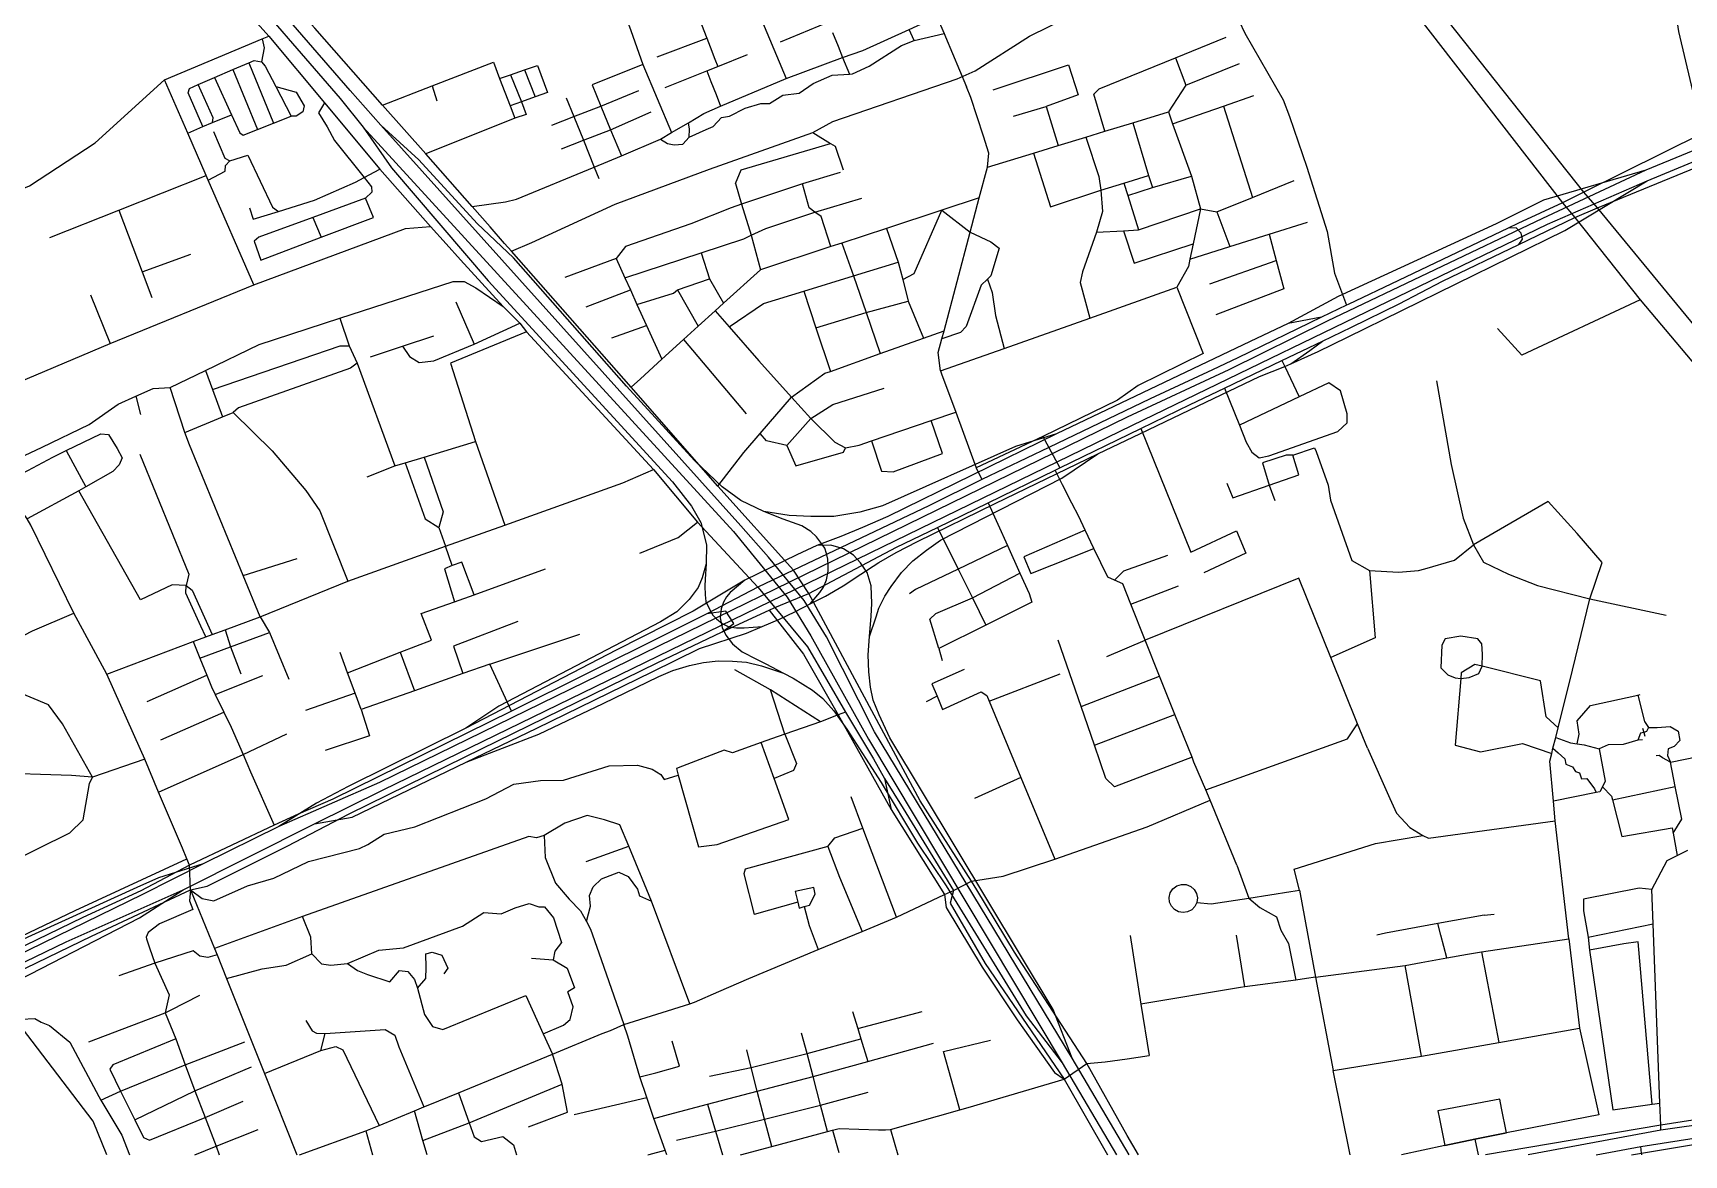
# Model space of a CAD drawing. Header units: inches. Extents: x 13372745 to 13380225, y 3541222 to 3545722.
# Drawn here: x 13374810 to 13376616, y 3541222 to 3542450 of the extents above; entities that cross this region are included whole.
import ezdxf

# ---------------------------------------------------------------- set-up
doc = ezdxf.new("R2010")
doc.units = ezdxf.units.IN
doc.header["$MEASUREMENT"] = 0

msp = doc.modelspace()

# ---------------------------------------------------------------- linework, layer by layer
for points in [[(13374027.7, 3545722), (13374047.6, 3545534.4), (13374078.4, 3545278.4), (13374118.6, 3544905.5), (13374153.3, 3544581), (13374165.1, 3544472.3), (13374184.5, 3544315), (13374195.8, 3544227.8), (13374203.6, 3544143.1), (13374211.3, 3543987.1), (13374216.4, 3543931.6), (13374228.2, 3543793.2), (13374245.9, 3543575.2), (13374253.1, 3543511.4), (13374265.1, 3543446.4), (13374283.7, 3543389.6), (13374309.5, 3543345.9), (13374404.9, 3543214.7), (13374804.7, 3542769.9), (13375025.3, 3542517.5), (13375145.8, 3542377.9)], [(13375156.7, 3542386.8), (13375075.1, 3542480.7), (13374992.2, 3542573.1), (13374834.5, 3542751), (13374415, 3543221.6), (13374317.3, 3543357.4), (13374297, 3543395.4), (13374275.3, 3543454.5), (13374263.8, 3543510.7), (13374257.8, 3543576.4), (13374238.7, 3543801.1), (13374223.3, 3543987.8), (13374214, 3544143.7), (13374207, 3544225.1), (13374194.4, 3544315.5), (13374176.4, 3544472.3), (13374128.8, 3544908), (13374089.4, 3545279.5), (13374061.9, 3545536.9), (13374041.2, 3545722)], [(13377233.2, 3541369.6), (13376968.6, 3541707.2), (13376780.5, 3541944.4), (13376522, 3542258.4), (13376507, 3542275.4), (13376288.5, 3542551.2), (13376181.2, 3542686.6), (13376069.1, 3542826.2), (13376028.6, 3542876.7), (13375986.5, 3542929), (13375923.2, 3543006.6), (13375837.1, 3543127.4), (13375830.5, 3543135.7)], [(13375810.8, 3543113.7), (13375875.7, 3543035.6), (13375977.5, 3542913), (13376165.2, 3542674.7), (13376166.3, 3542673.4), (13376483.6, 3542263.7), (13376497, 3542247.9), (13376568.4, 3542157.7), (13376708.8, 3541991.1), (13376757, 3541936.6), (13377212.9, 3541350.6)], [(13375310.1, 3542835.9), (13375316.6, 3542828.3), (13375350.3, 3542771.2), (13375361.6, 3542764.7), (13375381.9, 3542705.3), (13375385.1, 3542694.2), (13375418, 3542580.6), (13375428.2, 3542552.1), (13375437.1, 3542527), (13375445.5, 3542503.5), (13375454.6, 3542477.9), (13375463.8, 3542452.3), (13375477, 3542415.3), (13375508.5, 3542340.7)], [(13377493.4, 3542681.2), (13377279.5, 3542589.5), (13377239.6, 3542572.3), (13377117.4, 3542522.1), (13376989.7, 3542470.3), (13376574.7, 3542299.7), (13376461.7, 3542246.7)], [(13375543.2, 3542633.7), (13375554.3, 3542603.5), (13375562.7, 3542580.6), (13375565, 3542574.4), (13375566.7, 3542569.9), (13375590.3, 3542504.9), (13375591.8, 3542500.8), (13375633.8, 3542399.7)], [(13375310, 3542237.4), (13375290.2, 3542259.8), (13375239.5, 3542317.3), (13375192.3, 3542370.8), (13375118.1, 3542454.9), (13375022, 3542561.2), (13374976.7, 3542611.4), (13374964.2, 3542625.1)], [(13374925.7, 3542604.9), (13375067.9, 3542446.3), (13375128.6, 3542373.3), (13375189.2, 3542300.5), (13375244.6, 3542237.9), (13375261.7, 3542219.1)], [(13376467.2, 3542240.4), (13376576.1, 3542287.8), (13376997.4, 3542462.7), (13377169.7, 3542534.3), (13377286.1, 3542577.4), (13377356.2, 3542605.4)], [(13376637.2, 3542339.9), (13376610.7, 3542451.3), (13376602.8, 3542503.8), (13376591.2, 3542597.8)], [(13375590.3, 3542504.9), (13375654.5, 3542529.7), (13375715.1, 3542553.1), (13375722.2, 3542535.6), (13375728.7, 3542519.6), (13375742, 3542486.7), (13375680.3, 3542461.4), (13375627.3, 3542439.6)], [(13375663, 3542340.9), (13375685.1, 3542352.9), (13375821, 3542399.6), (13375840.7, 3542408.4), (13375900.3, 3542446.1), (13376005.8, 3542498.5), (13376084.1, 3542531.5), (13376095.3, 3542530.1), (13376104.8, 3542515.4), (13376135.9, 3542449.4), (13376177.8, 3542376.4), (13376184.7, 3542358.3), (13376203.7, 3542302.8), (13376226, 3542232.4), (13376234.1, 3542186.8), (13376247.2, 3542151.8)], [(13375533.5, 3542478.7), (13375547, 3542444.1), (13375550.8, 3542434.4)], [(13375633.8, 3542399.7), (13375695.7, 3542422.9), (13375717.7, 3542430.6), (13375768.4, 3542453.6), (13375798.9, 3542467.5)], [(13375774.2, 3542441.4), (13375768.4, 3542453.6)], [(13375798.9, 3542467.5), (13375806.8, 3542449.1), (13375808.4, 3542445.4), (13375831.2, 3542390.6)], [(13374766.1, 3542266.1), (13374805.9, 3542282.4), (13374877.8, 3542329.4), (13374953.6, 3542398.5), (13375060.7, 3542443.3), (13375067.9, 3542446.3)], [(13375060.7, 3542443.3), (13375062.6, 3542433.4), (13375059.8, 3542418.1)], [(13375492.8, 3542423.7), (13375547, 3542444.1)], [(13375527.8, 3542335.5), (13375546.5, 3542343.9), (13375553.9, 3542347.3), (13375563.2, 3542357.2), (13375571.9, 3542358.8), (13375589, 3542367.5), (13375606.1, 3542372.4), (13375615.7, 3542372.4), (13375630.4, 3542381.5), (13375648.1, 3542383.9), (13375663.6, 3542394.5), (13375684.4, 3542403.5), (13375703.1, 3542404.6), (13375706.5, 3542404.8), (13375724.8, 3542413.2), (13375760.2, 3542435.8), (13375774.2, 3542441.4), (13375806.8, 3542449.1)], [(13375550.8, 3542434.4), (13375556, 3542420.9)], [(13375684.8, 3542450.1), (13375690.7, 3542435.3)], [(13375690.7, 3542435.3), (13375695.7, 3542422.9)], [(13375982.6, 3542342.1), (13375970.6, 3542382.9), (13375976.3, 3542388.6), (13376060, 3542422.6), (13376115.6, 3542445.1)], [(13374995.7, 3542347.2), (13374979.7, 3542384.3), (13374981.1, 3542389.1), (13374990.5, 3542393.4), (13375008.4, 3542401), (13375028.5, 3542409.6), (13375046, 3542417), (13375051.8, 3542419.5), (13375059.8, 3542418.1), (13375063.8, 3542413.5), (13375075.4, 3542391.2), (13375092.4, 3542358.7)], [(13375046, 3542417), (13375072.8, 3542350.9)], [(13375192.3, 3542370.8), (13375246.4, 3542391.7), (13375313.6, 3542417.6), (13375320.4, 3542399.8), (13375332, 3542369.9), (13375337.2, 3542356.3), (13375239.5, 3542317.3)], [(13375501.6, 3542390), (13375547, 3542408.3), (13375559.1, 3542413.1), (13375591.6, 3542426.2)], [(13375556, 3542420.9), (13375559.1, 3542413.1)], [(13375695.7, 3542422.9), (13375703.1, 3542404.6)], [(13376060, 3542422.6), (13376071.2, 3542392.5), (13376052.2, 3542363.4)], [(13376071.2, 3542392.5), (13376129.9, 3542416.1)], [(13375051.4, 3542174), (13375001.4, 3542288.8), (13374999.2, 3542293.7), (13374979, 3542340.1), (13374953.6, 3542398.5)], [(13375008.4, 3542401), (13375027.1, 3542360.1), (13375035.9, 3542340.5), (13375039.6, 3542337.7), (13375055.3, 3542344), (13375072.8, 3542350.9), (13375092.4, 3542358.7)], [(13375028.5, 3542409.6), (13375055.3, 3542344)], [(13375290.2, 3542259.8), (13375326.9, 3542264.8), (13375338.8, 3542268), (13375424, 3542302.9), (13375453.6, 3542315.1), (13375496.3, 3542333.6), (13375508.5, 3542340.7), (13375526.9, 3542351.5), (13375543.9, 3542361.4), (13375562.2, 3542369.6), (13375633.8, 3542399.7)], [(13375320.4, 3542399.8), (13375332.4, 3542404), (13375347.5, 3542409.2), (13375362, 3542414.2), (13375372.7, 3542384.5), (13375359.3, 3542379.7), (13375344.3, 3542374.3), (13375332, 3542369.9)], [(13375332.4, 3542404), (13375344.3, 3542374.3), (13375349.5, 3542360.6), (13375337.2, 3542356.3)], [(13375347.5, 3542409.2), (13375359.3, 3542379.7)], [(13375477, 3542415.3), (13375421.6, 3542393), (13375431.2, 3542369.7), (13375441.8, 3542343.8), (13375453.6, 3542315.1)], [(13375547, 3542408.3), (13375551.6, 3542396.6)], [(13375860.3, 3542387.5), (13375943, 3542414.7), (13375953.4, 3542382.1), (13375918.3, 3542369.2)], [(13374979, 3542340.1), (13374995.7, 3542347.2), (13375006.1, 3542351.6), (13375007, 3542357), (13374990.5, 3542393.4)], [(13375075.4, 3542391.2), (13375097.6, 3542384.9), (13375106.3, 3542369.8), (13375104.9, 3542363.3), (13375097.8, 3542358.7), (13375092.4, 3542358.7)], [(13375730.7, 3541684.9), (13375678.1, 3541788.9), (13375653.6, 3541828.9), (13375614.6, 3541876.2), (13375584.2, 3541910.3), (13375190.2, 3542348.9), (13375156.7, 3542386.8)], [(13375246.4, 3542391.7), (13375251.8, 3542375.5)], [(13375377.6, 3542348.9), (13375401.5, 3542358.2), (13375431.2, 3542369.7), (13375472.8, 3542386.9)], [(13375551.6, 3542396.6), (13375557.2, 3542382.3)], [(13375557.2, 3542382.3), (13375562.2, 3542369.6)], [(13375854.3, 3542302.9), (13375855.9, 3542318.3), (13375849.9, 3542336.7), (13375836, 3542379.2), (13375831.2, 3542390.6)], [(13376056.9, 3542350.3), (13376112.6, 3542369.6), (13376145.6, 3542381.1)], [(13376743.5, 3542382.9), (13376637.2, 3542339.9), (13376507, 3542275.4), (13376483.6, 3542263.7), (13376434.6, 3542241.2), (13376424, 3542236.1), (13376304, 3542178.7)], [(13375128.6, 3542373.3), (13375122.3, 3542362.4), (13375131.6, 3542347)], [(13375145.8, 3542377.9), (13375171.1, 3542346.6), (13375576.3, 3541904.3), (13375602.3, 3541872.6), (13375628.2, 3541840.6), (13375635, 3541832.2), (13375661.1, 3541790.2), (13375724.1, 3541677)], [(13375388.1, 3542322.9), (13375412.1, 3542332.3), (13375441.8, 3542343.8), (13375486.1, 3542363.3)], [(13375393.1, 3542378.6), (13375401.5, 3542358.2), (13375412.1, 3542332.3), (13375424, 3542302.9)], [(13375854.3, 3542302.9), (13375904.5, 3542318.2), (13375931.7, 3542326.6), (13375961.9, 3542335.8), (13375982.6, 3542342.1), (13376013.4, 3542351.5), (13376052.2, 3542363.4), (13376056.9, 3542350.3), (13376077.4, 3542292.9), (13376087.2, 3542257.4), (13376079.3, 3542218.8), (13376075.8, 3542202.1), (13376074.2, 3542194.3), (13376061.5, 3542171.4)], [(13375882.9, 3542358.8), (13375918.3, 3542369.2), (13375931.7, 3542326.6)], [(13376112.6, 3542369.6), (13376144.2, 3542269.8)], [(13375006.1, 3542351.6), (13375027.1, 3542360.1)], [(13375131.6, 3542347), (13375139.7, 3542332.2), (13375172.2, 3542291.4)], [(13375171.1, 3542346.6), (13375201.9, 3542302.1), (13375308, 3542178.4), (13375509.5, 3541958.4), (13375530.5, 3541931.8)], [(13375563.8, 3541953.2), (13375533.5, 3541981.9), (13375459.1, 3542063.2), (13375335.6, 3542203.8), (13375295.9, 3542241.2), (13375231.8, 3542311), (13375190.2, 3542348.9)], [(13375496.3, 3542333.6), (13375504.2, 3542328.6), (13375511.3, 3542327.1), (13375520.7, 3542328), (13375527.8, 3542335.5), (13375528.1, 3542344.5), (13375526.9, 3542351.5)], [(13376013.4, 3542351.5), (13376030.6, 3542293.7), (13376034.9, 3542280.6)], [(13376304.8, 3542153.2), (13376352.2, 3542178.2), (13376435.8, 3542218.4), (13376497, 3542247.9), (13376522, 3542258.4), (13376745.2, 3542349.9)], [(13375007.2, 3542341.7), (13375019.7, 3542312.7), (13375025.1, 3542309.6), (13375044.7, 3542315.8), (13375072, 3542259), (13375078.3, 3542254.4)], [(13375333.2, 3542211), (13375355.8, 3542220.4), (13375446.7, 3542262.3), (13375549.9, 3542300.6), (13375663, 3542340.9), (13375682.4, 3542328.9)], [(13375578.5, 3542285), (13375584.8, 3542300.1), (13375682.4, 3542328.9), (13375687.4, 3542325.9), (13375696.5, 3542300.1)], [(13375961.9, 3542335.8), (13375976, 3542292.5), (13375978.2, 3542277.5), (13375980.1, 3542254.4), (13375973.6, 3542231.7), (13375958.3, 3542188.4), (13375955.8, 3542176.5), (13375966.1, 3542137.7)], [(13375001.4, 3542288.8), (13375020, 3542298.5), (13375020.3, 3542304.5), (13375025.1, 3542309.6)], [(13375904.5, 3542318.2), (13375923.4, 3542259.4), (13375978.2, 3542277.5), (13376003.5, 3542285.3), (13376030.6, 3542293.7)], [(13374828.2, 3542225.9), (13374903.8, 3542255.8), (13374999.2, 3542293.7)], [(13375046.8, 3542258.4), (13375050.6, 3542245.8), (13375078.3, 3542254.4), (13375117.9, 3542266.8), (13375162.8, 3542286.4), (13375172.2, 3542291.4), (13375189.2, 3542300.5)], [(13375172.2, 3542291.4), (13375180.3, 3542281.5), (13375180.6, 3542275.6), (13375173.7, 3542268.8), (13375115.9, 3542247.8), (13375056.7, 3542226.3), (13375051.8, 3542222), (13375059, 3542201.1), (13375125, 3542226.1), (13375182.5, 3542247.9), (13375173.7, 3542268.8)], [(13375693, 3542296.9), (13375651.8, 3542284.7), (13375585.2, 3542262.4), (13375573.6, 3542258.5), (13375529.6, 3542240.7), (13375458, 3542216.2), (13375447.8, 3542202.9), (13375391.6, 3542182)], [(13375424, 3542302.9), (13375429, 3542290.4)], [(13375803, 3542080.1), (13375800.4, 3542100.2), (13375804.3, 3542114.9), (13375806.7, 3542123.7), (13375835.4, 3542231.7), (13375845.3, 3542269.2), (13375854.3, 3542302.9)], [(13376007.7, 3542271.7), (13376034.9, 3542280.6), (13376077.4, 3542292.9)], [(13376574.7, 3542299.7), (13376462.9, 3542266.6), (13376411.1, 3542240.7), (13376238, 3542161.4)], [(13375578.5, 3542285), (13375585.2, 3542262.4), (13375595.6, 3542228.3), (13375605.7, 3542190.6)], [(13375682.8, 3542215.9), (13375672.1, 3542248.7), (13375665.5, 3542253.7), (13375659.1, 3542258.5), (13375651.8, 3542284.7)], [(13376003.5, 3542285.3), (13376007.7, 3542271.7), (13376019.4, 3542234.2)], [(13376087.2, 3542257.4), (13376105.2, 3542254), (13376144.2, 3542269.8), (13376190, 3542288.4)], [(13376248.1, 3542116.7), (13376486, 3542233.5), (13376576.1, 3542287.8)], [(13374903.8, 3542255.8), (13374929.3, 3542188.3), (13374939.9, 3542160.4)], [(13375457.5, 3542181.6), (13375541.1, 3542209.2), (13375587.5, 3542224.6), (13375595.6, 3542228.3), (13375611.6, 3542235.8), (13375665.5, 3542253.7), (13375716.7, 3542268.9)], [(13375845.3, 3542269.2), (13375804.3, 3542255.7), (13375743.7, 3542235.8), (13375694.7, 3542219.8), (13375682.8, 3542215.9), (13375605.7, 3542190.6), (13375565.3, 3542153.9), (13375556.3, 3542145.8), (13375537.7, 3542128.8), (13375521.6, 3542114.2), (13375497.9, 3542092.6), (13375474.5, 3542071.3), (13375464.5, 3542062.3)], [(13375761.5, 3542179.9), (13375774.1, 3542186.5), (13375804.3, 3542255.7)], [(13375804.3, 3542255.7), (13375835.4, 3542231.7)], [(13375973.6, 3542231.7), (13376003.2, 3542233.3), (13376019.4, 3542234.2), (13376087.2, 3542257.4)], [(13376105.2, 3542254), (13376119.5, 3542216.1)], [(13374701.5, 3542028.2), (13374715.8, 3542034.5), (13374722.4, 3542037.3), (13374894.2, 3542109.8), (13375051.4, 3542174), (13375217.4, 3542235.7), (13375244.6, 3542237.9)], [(13375115.9, 3542247.8), (13375125, 3542226.1)], [(13376461.7, 3542246.7), (13376226, 3542134.4), (13376118.4, 3542081.1), (13376007.1, 3542029.3), (13375189.1, 3541629.5)], [(13375192.9, 3541621.7), (13376012.9, 3542020.5), (13376350.2, 3542183.8), (13376467.2, 3542240.4)], [(13375325.7, 3542219.5), (13375310, 3542237.4)], [(13375743.7, 3542235.8), (13375756.7, 3542199), (13375761.5, 3542179.9), (13375767.4, 3542156.3), (13375784.2, 3542115.7)], [(13376075.8, 3542202.1), (13376119.5, 3542216.1), (13376162.5, 3542229.5), (13376204.3, 3542242.6)], [(13376435.8, 3542218.4), (13376439.9, 3542223.9), (13376438.2, 3542230.5), (13376432.9, 3542236.4), (13376424, 3542236.1)], [(13375261.7, 3542219.1), (13375277.7, 3542201.5)], [(13375642, 3541861.9), (13375559, 3541954), (13375464.5, 3542062.3), (13375333.2, 3542211), (13375325.7, 3542219.5)], [(13375694.7, 3542219.8), (13375707.8, 3542183.9), (13375721.5, 3542143.8), (13375736.9, 3542098.9)], [(13375835.4, 3542231.7), (13375857.8, 3542221.1), (13375867, 3542214.4), (13375858.1, 3542183.9), (13375854.4, 3542180.3), (13375847.3, 3542173.7), (13375831.1, 3542128.6), (13375824.8, 3542121.9), (13375804.3, 3542114.9)], [(13376003.2, 3542233.3), (13376014.6, 3542197.8), (13376079.3, 3542218.8)], [(13376162.5, 3542229.5), (13376170.3, 3542200.7), (13376178.6, 3542169.9), (13376104.1, 3542141.3)], [(13374929.3, 3542188.3), (13374982.3, 3542207.6)], [(13375277.7, 3542201.5), (13375324.2, 3542150.4), (13375342.4, 3542132.3), (13375349.9, 3542122.8), (13375488.8, 3541972.1), (13375537.1, 3541914.4), (13375603, 3541843.3)], [(13375447.8, 3542202.9), (13375457.5, 3542181.6), (13375463.5, 3542168.5), (13375470.6, 3542152.7), (13375481.2, 3542129.5), (13375497.9, 3542092.6)], [(13375541.1, 3542209.2), (13375550.2, 3542180.6), (13375565.3, 3542153.9)], [(13376097.7, 3542175.3), (13376170.3, 3542200.7)], [(13375571.7, 3542128.1), (13375609.3, 3542153.6), (13375653.2, 3542167.1), (13375707.8, 3542183.9), (13375756.7, 3542199)], [(13374872.5, 3542163), (13374894.2, 3542109.8)], [(13374960, 3542061.8), (13374998.5, 3542080.4), (13375057.4, 3542108.8), (13375145.6, 3542137.5), (13375269.6, 3542177.9), (13375281.7, 3542177.9), (13375294.5, 3542170.9), (13375324.2, 3542150.4)], [(13375415, 3542150.2), (13375463.5, 3542168.5)], [(13375470.6, 3542152.7), (13375510.8, 3542165), (13375515.2, 3542168.5), (13375550.2, 3542180.6)], [(13375515.2, 3542168.5), (13375537.7, 3542128.8)], [(13375653.2, 3542167.1), (13375666.5, 3542127.1), (13375682.4, 3542079.4)], [(13375803, 3542080.1), (13375872.5, 3542104.6), (13375966.1, 3542137.7), (13376061.5, 3542171.4)], [(13375854.4, 3542180.3), (13375859.4, 3542165.8), (13375862.9, 3542140.4), (13375872.5, 3542104.6)], [(13376061.5, 3542171.4), (13376090.4, 3542098.8)], [(13376304, 3542178.7), (13376248.8, 3542152.7)], [(13375272.4, 3542155.6), (13375292.7, 3542109.3)], [(13375556.3, 3542145.8), (13375571.7, 3542128.1), (13375603.9, 3542090.8), (13375639.7, 3542051.2), (13375661, 3542027.7), (13375687.2, 3542001.9), (13375699, 3541995.8), (13375713.8, 3541998.8), (13375727.2, 3542003.4), (13375792.6, 3542025.6), (13375819.8, 3542034.9)], [(13376248.8, 3542152.7), (13376247.2, 3542151.8), (13376219.9, 3542138.6), (13376128.3, 3542094.2), (13376100.5, 3542081.2), (13376032.4, 3542049.5), (13375921.3, 3541996.2), (13375848.1, 3541961.2), (13375789.9, 3541932.2), (13375642, 3541861.9)], [(13375666.5, 3542127.1), (13375721.5, 3542143.8), (13375767.4, 3542156.3)], [(13376238, 3542161.4), (13376183.4, 3542131.8), (13376141.8, 3542112.2)], [(13376252.6, 3542127.9), (13376304.8, 3542153.2)], [(13376568.4, 3542157.7), (13376439, 3542097.2), (13376412.5, 3542126.3)], [(13375145.6, 3542137.5), (13375155.7, 3542107.5)], [(13375214.2, 3542107.1), (13375221.9, 3542095.8), (13375232.2, 3542089.2), (13375248.5, 3542090.8), (13375292.7, 3542109.3), (13375342.4, 3542132.3)], [(13375443, 3542116), (13375481.2, 3542129.5)], [(13376219.9, 3542138.6), (13376183.4, 3542131.8)], [(13376220.8, 3542112.4), (13376252.6, 3542127.9)], [(13375179.1, 3542095.5), (13375214.2, 3542107.1), (13375248.5, 3542118.4)], [(13375349.9, 3542122.8), (13375266.7, 3542088.4), (13375294.1, 3542002.8), (13375326.1, 3541911.3)], [(13375521.6, 3542114.2), (13375590.2, 3542033)], [(13375559, 3541954), (13375587.7, 3541990.7), (13375605.5, 3542011.4), (13375639.7, 3542051.2), (13375676.4, 3542077.3), (13375682.4, 3542079.4), (13375736.9, 3542098.9), (13375784.2, 3542115.7), (13375806.7, 3542123.7)], [(13375658.6, 3541836.5), (13375754.6, 3541886.9), (13375799.5, 3541908.7), (13375854.9, 3541935.7), (13375928.3, 3541971.3), (13375933.6, 3541973.9), (13376022.1, 3542016.9), (13376076.1, 3542043.2), (13376113.7, 3542061.1), (13376176.5, 3542091.2), (13376220.8, 3542112.4)], [(13376141.8, 3542112.2), (13375929.7, 3542011.2)], [(13376186.4, 3542087.5), (13376216.2, 3542101.2), (13376248.1, 3542116.7)], [(13376186.4, 3542087.5), (13376206.9, 3542102.3), (13376220.8, 3542112.4)], [(13375006.1, 3542059.7), (13375146, 3542107.2), (13375155.7, 3542107.5), (13375164.4, 3542088.3), (13375157.2, 3542082.9), (13375034.5, 3542039.5), (13375028.9, 3542034.4)], [(13376090.4, 3542098.8), (13376019.1, 3542064), (13375996.4, 3542047.9), (13375915, 3542008.3), (13375841.7, 3541974)], [(13376176.5, 3542091.2), (13376179.6, 3542084.8), (13376195.4, 3542051.5)], [(13374998.5, 3542080.4), (13375006.1, 3542059.7), (13375017.2, 3542029.5)], [(13375164.4, 3542088.3), (13375205.7, 3541976.2)], [(13375803, 3542080.1), (13375803.8, 3542076.6), (13375819.8, 3542034.9), (13375841.7, 3541974), (13375848.1, 3541961.2)], [(13376093.1, 3542045.7), (13376151.9, 3542073.9)], [(13376151.9, 3542073.9), (13376179.6, 3542084.8), (13376186.4, 3542087.5)], [(13374772.3, 3541962.3), (13374788.1, 3541981.7), (13374819.7, 3541996.5), (13374871.1, 3542021.3), (13374902.9, 3542043.7), (13374922.4, 3542052.3), (13374941.3, 3542060.6), (13374960, 3542061.8)], [(13375058.3, 3541810.8), (13375039.8, 3541855.9), (13374980.9, 3541999), (13374975.9, 3542012.5), (13374960, 3542061.8)], [(13375661, 3542027.7), (13375685, 3542043.3), (13375741.3, 3542060.9)], [(13376113.7, 3542061.1), (13376129.9, 3542020.6), (13376137.3, 3542001.9), (13376143.4, 3541990.9), (13376151.4, 3541985), (13376162, 3541987.1), (13376237.6, 3542013.7), (13376247.9, 3542023), (13376247.7, 3542032.9), (13376240.6, 3542058), (13376227.7, 3542066.7), (13376195.4, 3542051.5), (13376129.9, 3542020.6)], [(13376345.8, 3542069.1), (13376361.7, 3541977.7), (13376374.8, 3541918.9), (13376386.1, 3541889.6), (13376397.2, 3541870.5), (13376424.5, 3541857.5), (13376456.1, 3541845.2), (13376513.5, 3541830.4), (13376597, 3541812.5)], [(13374922.4, 3542052.3), (13374927.2, 3542032.2)], [(13375117.7, 3541584.2), (13375159.1, 3541591.6), (13375283.8, 3541652), (13375361.1, 3541689), (13375487.3, 3541750.6), (13375539.2, 3541776.3), (13375590.5, 3541792.9), (13375607.8, 3541800.4), (13375626.8, 3541808.2), (13375643.6, 3541816.3), (13375660.2, 3541825.1), (13375677, 3541833.5), (13375696.4, 3541844.9), (13375715.5, 3541857.7), (13375735.5, 3541870.4), (13375754.3, 3541881.1), (13375777.7, 3541893.2), (13375862.6, 3541934.9), (13375975.1, 3541989.2), (13376021.8, 3542011.6), (13376093.1, 3542045.7)], [(13374975.9, 3542012.5), (13375017.2, 3542029.5), (13375028.9, 3542034.4), (13375071.5, 3541992.4), (13375108.2, 3541949.2), (13375123.5, 3541926.7), (13375154.3, 3541849.8)], [(13375661, 3542027.7), (13375634.6, 3541998.3), (13375612.3, 3542003.5), (13375605.5, 3542011.4)], [(13375727.2, 3542003.4), (13375738.3, 3541970.4), (13375751.1, 3541969.6), (13375804.9, 3541989.5), (13375792.6, 3542025.6)], [(13374776.7, 3541956.4), (13374831.5, 3541985.6), (13374846.2, 3541992.7), (13374884, 3542010.9), (13374892.4, 3542010.2), (13374901.9, 3541995.2), (13374907.4, 3541984.9), (13374904.1, 3541977.2), (13374897.1, 3541969.9), (13374867.7, 3541953.1), (13374859.8, 3541948.6)], [(13375175.3, 3541964.2), (13375205.7, 3541976.2), (13375216.9, 3541979.3), (13375237.8, 3541985.7), (13375294.1, 3542002.8)], [(13375929.7, 3542011.2), (13375745.3, 3541920.8), (13375717.5, 3541908.5), (13375693.8, 3541898.9), (13375667.6, 3541888.9), (13375645.6, 3541878.7), (13375588.7, 3541850.8)], [(13375929.7, 3542011.2), (13375884.9, 3541997.1), (13375739.5, 3541932.4), (13375714.7, 3541925.3), (13375686.2, 3541920.7), (13375661.1, 3541920.5), (13375637.4, 3541921.6), (13375609.4, 3541926.2)], [(13375915, 3542008.3), (13375921.3, 3541996.2), (13375933.6, 3541973.9)], [(13376022.1, 3542016.9), (13376076.9, 3541881.5), (13376126.6, 3541904.8), (13376137.1, 3541880.5), (13376091.1, 3541858.9)], [(13374846.2, 3541992.7), (13374867.7, 3541953.1)], [(13374926.8, 3541989), (13374980.3, 3541857.4), (13374977.4, 3541845.1)], [(13375237.8, 3541985.7), (13375258.5, 3541925.7), (13375253.7, 3541908.6)], [(13375634.6, 3541998.3), (13375644.6, 3541975.9), (13375696.8, 3541991.1), (13375699, 3541995.8)], [(13375802.7, 3541894.7), (13375935.8, 3541962.5), (13375975.1, 3541989.2)], [(13376116.1, 3541957.2), (13376122.9, 3541940.9), (13376162.7, 3541955), (13376194.9, 3541966.4), (13376188.4, 3541987.7), (13376212.1, 3541995.7), (13376213.9, 3541991.7)], [(13376188.4, 3541987.7), (13376181.3, 3541987.7), (13376155.4, 3541979.5), (13376162.7, 3541955), (13376168.9, 3541938)], [(13376213.9, 3541991.7), (13376227, 3541954.8), (13376229.7, 3541938.5), (13376253.1, 3541872.4), (13376272.3, 3541861.5), (13376278.7, 3541787.8), (13376230, 3541766.2)], [(13374890.5, 3541748.3), (13374985.1, 3541783.8), (13374998.9, 3541788.9), (13375005.9, 3541791.5), (13375020, 3541796.7), (13375058.3, 3541810.8), (13375154.3, 3541849.8), (13375261, 3541888), (13375326.1, 3541911.3), (13375455.3, 3541957.4), (13375488.8, 3541972.1)], [(13375216.9, 3541979.3), (13375238.8, 3541918), (13375253.7, 3541908.6), (13375261, 3541888)], [(13375936.4, 3541955.4), (13375928.3, 3541971.3)], [(13374980.9, 3541539.1), (13374978.1, 3541545.9), (13374973.2, 3541557.7), (13374947, 3541619), (13374932.1, 3541655), (13374927.3, 3541665.7), (13374890.5, 3541748.3), (13374854.5, 3541815), (13374807.5, 3541911.1), (13374803.3, 3541917.9), (13374776.7, 3541956.4), (13374772.3, 3541962.3)], [(13374859.8, 3541948.6), (13374803.3, 3541917.9)], [(13374977.4, 3541845.1), (13374962, 3541845.7), (13374927.2, 3541829.5), (13374859.8, 3541948.6)], [(13375651.2, 3541910.5), (13375630.5, 3541917.7), (13375609.4, 3541926.2), (13375584.4, 3541938.3), (13375563.8, 3541953.2)], [(13375946.5, 3541935.4), (13375936.4, 3541955.4)], [(13375530.5, 3541931.8), (13375540.5, 3541914), (13375546.9, 3541889.5), (13375546.3, 3541868.7), (13375545.3, 3541852.1)], [(13375854.9, 3541935.7), (13375876.1, 3541888.8), (13375889.8, 3541858.6), (13375900, 3541836.2), (13375902.7, 3541826.9), (13375852.5, 3541801.9), (13375801.1, 3541776.3)], [(13376100.6, 3541604.2), (13376097.9, 3541610.4), (13376093.1, 3541621.6), (13376080.2, 3541651.8), (13376078.1, 3541657.2), (13376059.4, 3541703.9), (13376042.6, 3541746), (13376026.9, 3541785.4), (13376011.2, 3541824.7), (13376002.3, 3541847.1), (13375993.2, 3541851), (13375985.8, 3541854.2), (13375970.8, 3541885.5), (13375961.1, 3541905.8), (13375954.1, 3541920.5), (13375946.5, 3541935.4)], [(13376513.5, 3541830.4), (13376526.8, 3541870.2), (13376499.4, 3541901.9), (13376467.7, 3541937), (13376386.1, 3541889.6)], [(13375473.9, 3541880.6), (13375515.6, 3541897.7), (13375537.1, 3541914.4)], [(13375670.9, 3541837.3), (13375674.9, 3541843.4), (13375678, 3541851.5), (13375680, 3541860.7), (13375680, 3541867.1), (13375679.5, 3541874), (13375678.2, 3541880.2), (13375676.1, 3541886), (13375672.6, 3541891.1), (13375667, 3541898.4), (13375660.9, 3541904.2), (13375651.2, 3541910.5)], [(13375946.9, 3541327.9), (13375926.3, 3541381.4), (13375747.4, 3541678.4), (13375735.6, 3541703.5), (13375729, 3541719.8), (13375726.1, 3541733.8), (13375724.3, 3541750.8), (13375723.7, 3541769.1), (13375725.2, 3541789.5), (13375732.3, 3541810.8), (13375735.5, 3541820.3), (13375742.1, 3541833.6), (13375748.8, 3541844.2), (13375760.1, 3541859.2), (13375772.5, 3541872.1), (13375787.4, 3541883.9), (13375802.7, 3541894.7)], [(13375799.5, 3541908.7), (13375822.1, 3541863.1), (13375837.7, 3541831.7), (13375852.5, 3541801.9)], [(13375961.1, 3541905.8), (13375893.9, 3541876.4), (13375901.8, 3541858.2), (13375970.8, 3541885.5)], [(13375039.8, 3541855.9), (13375098.7, 3541874.8)], [(13375153.9, 3541749.6), (13375211.6, 3541772.1), (13375245.9, 3541785.5), (13375234.5, 3541814.4), (13375271.1, 3541827.4), (13375292.7, 3541835.1), (13375279.2, 3541870.5), (13375268.4, 3541867), (13375261, 3541888)], [(13375696.7, 3541885.1), (13375683, 3541889.1), (13375667.6, 3541888.9)], [(13375725.2, 3541789.5), (13375726.8, 3541811.7), (13375727.8, 3541825.4), (13375726.9, 3541844.7), (13375722.6, 3541859.4), (13375715.2, 3541870.1), (13375707.6, 3541878.5), (13375696.7, 3541885.1)], [(13375876.1, 3541888.8), (13375822.1, 3541863.1), (13375775.5, 3541840.9), (13375768.8, 3541835.9)], [(13375993.2, 3541851), (13376003.5, 3541861.3), (13376051.7, 3541878.5)], [(13376325.9, 3541861.5), (13376332.9, 3541863.5), (13376365.3, 3541873), (13376386.1, 3541889.6)], [(13375546.3, 3541868.7), (13375541.9, 3541853.4), (13375537.8, 3541843), (13375527.8, 3541829.7), (13375514.3, 3541816.5), (13375496.4, 3541805.2), (13375319.5, 3541713.1), (13375283.3, 3541688.9), (13375154.8, 3541625.2), (13375120.1, 3541606.9)], [(13375268.4, 3541867), (13375260, 3541863.5), (13375271.1, 3541827.4)], [(13375292.7, 3541835.1), (13375370.6, 3541863.2)], [(13375642, 3541861.9), (13375603, 3541843.3)], [(13375658.6, 3541836.5), (13375642, 3541861.9)], [(13375801.1, 3541776.3), (13375791.1, 3541808.2), (13375797.9, 3541814.6), (13375837.7, 3541831.7), (13375889.8, 3541858.6)], [(13376272.3, 3541861.5), (13376304.2, 3541859.7)], [(13376304.2, 3541859.7), (13376325.9, 3541861.5)], [(13374998.9, 3541788.9), (13374993.5, 3541800.7), (13374977, 3541836.6), (13374977.4, 3541845.1)], [(13374977.4, 3541845.1), (13374984, 3541839.9), (13375005.9, 3541791.5)], [(13375603, 3541843.3), (13375547.3, 3541814.1), (13375501, 3541791), (13375333.5, 3541707.7), (13375137.7, 3541611.4), (13375099.9, 3541594.8), (13375073.7, 3541582.9), (13374980.9, 3541539.1)], [(13375588.7, 3541850.8), (13375532.3, 3541817.1), (13375447.8, 3541774.3), (13375283.3, 3541688.9)], [(13375545.3, 3541852.1), (13375544.8, 3541844.3), (13375545.2, 3541834.9), (13375546.2, 3541827.6), (13375550, 3541819.3), (13375553.8, 3541812.7), (13375557.6, 3541808.5), (13375563.8, 3541803.7), (13375571.1, 3541799.9), (13375579.7, 3541798.7), (13375588.1, 3541798.8)], [(13375588.7, 3541850.8), (13375572.5, 3541837.5), (13375568.7, 3541832.8), (13375565.2, 3541826.8), (13375562.8, 3541819.6), (13375561.9, 3541809.8), (13375564, 3541799.1), (13375568, 3541790.9)], [(13375603, 3541843.3), (13375621.7, 3541821)], [(13376011.2, 3541824.7), (13376063.4, 3541844.8)], [(13376270, 3541667.1), (13376259.2, 3541693.9), (13376230, 3541766.2), (13376194.9, 3541853), (13376026.9, 3541785.4)], [(13374982.2, 3541512), (13375000.3, 3541516.1), (13375087.9, 3541559.8), (13375155.8, 3541595.3), (13375282.5, 3541657.6), (13375492.9, 3541760.6), (13375563.8, 3541794.5), (13375615.4, 3541818.2), (13375621.7, 3541821), (13375658.6, 3541836.5)], [(13375621.7, 3541821), (13375657.2, 3541777.9), (13375699, 3541706.6), (13375729.5, 3541655.5), (13375741.6, 3541634.1), (13375762.1, 3541601), (13375817.1, 3541511.6), (13375813.3, 3541497.5)], [(13375836.8, 3541521.7), (13375780.5, 3541609.6), (13375658.6, 3541836.5)], [(13375660.2, 3541825.1), (13375670.9, 3541837.3)], [(13376494.6, 3541752.5), (13376513.5, 3541830.4)], [(13374754.7, 3541767.4), (13374809.3, 3541795.6), (13374854.5, 3541815)], [(13375058.3, 3541810.8), (13375068.7, 3541793.6), (13375089.8, 3541742.8)], [(13375340.3, 3541805.6), (13375269.9, 3541778.8), (13375280, 3541748.7)], [(13375563.8, 3541794.5), (13375576.8, 3541803.6), (13375568.1, 3541817.2), (13375547.3, 3541814.1)], [(13375615.4, 3541818.2), (13375652.8, 3541770.1), (13375690.9, 3541703.5), (13375749, 3541600.1), (13375807.4, 3541507), (13375809.2, 3541492.7)], [(13374985.1, 3541783.8), (13374992.4, 3541765.7), (13374999.9, 3541747), (13375005, 3541734.3), (13375009.1, 3541726), (13375018.7, 3541706.5), (13375026.7, 3541690.3), (13375039.7, 3541660.1), (13375047.9, 3541641.2), (13375073.7, 3541582.9)], [(13374992.4, 3541765.7), (13375025.9, 3541778), (13375068.7, 3541793.6)], [(13375020, 3541796.7), (13375025.9, 3541778), (13375037, 3541748.4)], [(13375309.6, 3541759.2), (13375408, 3541791.9)], [(13375568, 3541790.9), (13375575.2, 3541781.2), (13375585.9, 3541772.6), (13375601.5, 3541764.4), (13375611.7, 3541759.5), (13375631.1, 3541749.2)], [(13375588.1, 3541798.8), (13375607.8, 3541800.4)], [(13376078.1, 3541657.2), (13375993.2, 3541624.8), (13375983.6, 3541634), (13375971.2, 3541670.3), (13375956.6, 3541712.6), (13375931.7, 3541785.3)], [(13375985, 3541767.5), (13376026.9, 3541785.4)], [(13376350.4, 3541755.2), (13376358.2, 3541747.5), (13376366.1, 3541744.1), (13376372.1, 3541743.4), (13376381.5, 3541744.3), (13376392.1, 3541748.9), (13376395.6, 3541756.7), (13376396, 3541770.1), (13376395.1, 3541781.2), (13376390.8, 3541786.7), (13376372.4, 3541789.8), (13376355, 3541786.9), (13376351.5, 3541780), (13376350.4, 3541755.2)], [(13374754.7, 3541767.4), (13374766.2, 3541739.9), (13374765.2, 3541726.6), (13374762.6, 3541692.8), (13374761.3, 3541640.3), (13374760.1, 3541591.5), (13374759.7, 3541556.7), (13374768, 3541542.6), (13374780.7, 3541540.1), (13374850.2, 3541574.5), (13374864.7, 3541588.9), (13374871.6, 3541628.4), (13374874.8, 3541635.3), (13374841.9, 3541693.9), (13374826.7, 3541714.6), (13374766.2, 3541739.9)], [(13375309.6, 3541759.2), (13375280, 3541748.7), (13375227.3, 3541730), (13375168.8, 3541709.3), (13375162.2, 3541727.4), (13375153.9, 3541749.6), (13375145.8, 3541771.8)], [(13375211.6, 3541772.1), (13375227.3, 3541730)], [(13375801.1, 3541776.3), (13375804.6, 3541763.1)], [(13375333.5, 3541707.7), (13375309.6, 3541759.2)], [(13375494.5, 3541745.6), (13375510.1, 3541752.3), (13375528.2, 3541757.6), (13375543.5, 3541761), (13375559.5, 3541762.7), (13375575.4, 3541762.4), (13375590.6, 3541761.1), (13375606.9, 3541757.2), (13375631.1, 3541749.2), (13375641.5, 3541743.8), (13375662.9, 3541730.5), (13375674.1, 3541721.6), (13375686, 3541707.9), (13375700.3, 3541687.9), (13375737.8, 3541629.7), (13375777.8, 3541563.1), (13375809, 3541516.4), (13375896.7, 3541374.3), (13375935.9, 3541322.8)], [(13375671.4, 3541696), (13375616.7, 3541731.1), (13375577.9, 3541752.9)], [(13375828.8, 3541753.1), (13375793.4, 3541737.7), (13375799.2, 3541724), (13375805.2, 3541709.6), (13375847.5, 3541728.9), (13375853.5, 3541724.6)], [(13375856, 3541718.6), (13375933.7, 3541748.6)], [(13376478.7, 3541689.4), (13376465.6, 3541701.6), (13376459.3, 3541741), (13376395.6, 3541756.7), (13376387.6, 3541758.7), (13376372.6, 3541749.6), (13376372.1, 3541743.4), (13376366, 3541670.5), (13376393.9, 3541663), (13376439.6, 3541672.4), (13376471.7, 3541661.5)], [(13376490.4, 3541458.4), (13376475.5, 3541587.7), (13376473.5, 3541609.3), (13376469.5, 3541652.8), (13376471.7, 3541661.5), (13376473.1, 3541667.3), (13376476.1, 3541678.9), (13376478.7, 3541689.4), (13376494.6, 3541752.5)], [(13374934.7, 3541718.3), (13374999.9, 3541747)], [(13375009.1, 3541726), (13375061.3, 3541746.7)], [(13375283.8, 3541652), (13375363.4, 3541682.5), (13375433.7, 3541716), (13375494.5, 3541745.6)], [(13375632.4, 3541682.5), (13375616.7, 3541731.1)], [(13375956.6, 3541712.6), (13376042.6, 3541746)], [(13375162.2, 3541727.4), (13375107.8, 3541708.4)], [(13375799.2, 3541724), (13375787.1, 3541717.7)], [(13375853.5, 3541724.6), (13375856, 3541718.6), (13375890.9, 3541634.9), (13375928.1, 3541545.6)], [(13376499.6, 3541671.9), (13376501.6, 3541682.3), (13376499.6, 3541697.1), (13376514.3, 3541713.9), (13376565.9, 3541725.3), (13376568.5, 3541725.9)], [(13376565.9, 3541725.3), (13376573.3, 3541696.4), (13376577.5, 3541689.8), (13376587.2, 3541689.6), (13376601.5, 3541690.7), (13376610.1, 3541685.9), (13376612.1, 3541675.5), (13376605.8, 3541669), (13376599, 3541666.5), (13376598.3, 3541659), (13376601.6, 3541651.8)], [(13374949.5, 3541676.1), (13375018.7, 3541706.5)], [(13375168.8, 3541709.3), (13375177.9, 3541680.5), (13375129.4, 3541664.5)], [(13375699, 3541706.6), (13375690.9, 3541703.5), (13375671.4, 3541696), (13375632.4, 3541682.5), (13375617.9, 3541677.5), (13375606.6, 3541673.3), (13375575.4, 3541661.9), (13375566.1, 3541665), (13375520.5, 3541647.6)], [(13375971.2, 3541670.3), (13376059.4, 3541703.9)], [(13376093.1, 3541621.6), (13376248.4, 3541677.5), (13376259.2, 3541693.9)], [(13374947, 3541619), (13375039.7, 3541660.1), (13375087.5, 3541682.7)], [(13375632.4, 3541682.5), (13375645.2, 3541650.4), (13375642.1, 3541642.8), (13375620.7, 3541633.9)], [(13375724.1, 3541677), (13375935.9, 3541322.8)], [(13375946.9, 3541327.9), (13375730.7, 3541684.9)], [(13376476.1, 3541678.9), (13376492.1, 3541673), (13376499.6, 3541671.9), (13376507.1, 3541670.7), (13376523.6, 3541666.4), (13376530.2, 3541630.9), (13376527.2, 3541624.8), (13376524.4, 3541619.5), (13376520.5, 3541618.7), (13376473.5, 3541609.3)], [(13376571.1, 3541676.3), (13376566, 3541676), (13376549.9, 3541671.2), (13376533.4, 3541670.8), (13376523.6, 3541666.4)], [(13376577.5, 3541689.8), (13376575.3, 3541685.3), (13376572.4, 3541684.4), (13376568.9, 3541683.4), (13376566, 3541676)], [(13376571.2, 3541689), (13376572.4, 3541684.4), (13376573.5, 3541680.2)], [(13375520.5, 3541647.6), (13375513.8, 3541645), (13375515.9, 3541637.6), (13375538, 3541559.2), (13375558.6, 3541561.8), (13375636.7, 3541589.1), (13375620.7, 3541633.9), (13375606.6, 3541673.3)], [(13376270, 3541667.1), (13376294.5, 3541612.2)], [(13376473.1, 3541667.3), (13376478.6, 3541661.9), (13376486.2, 3541655.5), (13376487, 3541649.5), (13376494.5, 3541646.8), (13376497.8, 3541641.5), (13376502, 3541640.3), (13376504.4, 3541633.7), (13376510.3, 3541634), (13376518.4, 3541622.7), (13376520.5, 3541618.7)], [(13376601.6, 3541651.8), (13376593.1, 3541656.7), (13376589.3, 3541659.2), (13376586, 3541658.8)], [(13376604.7, 3541574.2), (13376614.2, 3541589.5), (13376607, 3541625.2), (13376601.6, 3541651.8), (13376662.3, 3541664.4), (13376676.9, 3541642.7), (13376691, 3541634.4), (13376694.6, 3541615.9)], [(13374932.1, 3541655), (13374874.8, 3541635.3), (13374851.7, 3541637.4), (13374761.3, 3541640.3), (13374676.8, 3541643.6)], [(13374982.2, 3541512), (13374995, 3541502.7), (13375007.8, 3541500.2), (13375044.3, 3541516.4), (13375073.3, 3541524.9), (13375111.4, 3541543.3), (13375167.2, 3541557.2), (13375176.2, 3541561.7), (13375194.1, 3541572.9), (13375227.5, 3541581), (13375305.4, 3541611.9), (13375335.9, 3541627.6), (13375365, 3541631.9), (13375390.4, 3541632.3), (13375440.4, 3541647.8), (13375471.1, 3541648.7), (13375487.3, 3541644), (13375496.9, 3541638.4), (13375500.3, 3541632.8), (13375515.9, 3541637.6)], [(13375189.1, 3541629.5), (13375078.9, 3541581.5), (13374996, 3541540.7), (13374929.5, 3541507.2), (13374476.5, 3541286.2), (13374341.1, 3541222.1)], [(13374359.9, 3541222.1), (13374478, 3541280.5), (13374722.9, 3541395.7), (13374846.2, 3541455.3), (13374973.9, 3541512.2), (13375117.7, 3541584.2), (13375192.9, 3541621.7)], [(13375741.6, 3541634.1), (13375749, 3541600.1)], [(13375890.9, 3541634.9), (13375840.2, 3541612.1)], [(13376527.2, 3541624.8), (13376537, 3541614.7), (13376538.1, 3541610.7), (13376548.4, 3541570.6), (13376603.6, 3541580.1), (13376604.7, 3541574.2), (13376609.1, 3541549.7)], [(13376538.1, 3541610.7), (13376607, 3541625.2)], [(13375120.1, 3541606.9), (13375078.9, 3541581.5)], [(13375754.7, 3541482.2), (13375718, 3541579.6), (13375705, 3541614)], [(13375928.1, 3541545.6), (13376028.9, 3541581), (13376097.9, 3541610.4)], [(13376127.3, 3541539.1), (13376100.6, 3541604.2)], [(13376294.5, 3541612.2), (13376301.7, 3541596.1), (13376316.6, 3541580.5), (13376330.6, 3541571.7), (13376336.9, 3541568.6), (13376475.5, 3541587.7)], [(13375528.4, 3541387.5), (13375486.4, 3541499.6), (13375461.7, 3541559.8), (13375452.1, 3541583.3), (13375435.1, 3541588.6), (13375416.3, 3541593.4), (13375391.6, 3541585.1), (13375369.3, 3541571.6), (13375360.7, 3541569), (13375352.3, 3541570.6), (13375104.8, 3541483.1), (13375008.4, 3541447.9)], [(13375369.3, 3541571.6), (13375370.1, 3541547.4), (13375381.5, 3541519.4), (13375396.4, 3541501.8), (13375409, 3541489.3), (13375415.3, 3541477.5), (13375419.9, 3541469.1), (13375429.1, 3541443.1), (13375456.2, 3541364.9)], [(13375679.4, 3541559.6), (13375687.1, 3541569), (13375718, 3541579.6)], [(13376127.3, 3541539.1), (13376140.4, 3541502.9), (13376186.1, 3541510.3), (13376195.8, 3541511.8), (13376189.8, 3541534.7), (13376278.8, 3541562.7), (13376330.6, 3541571.7)], [(13375415.2, 3541543.1), (13375461.7, 3541559.8)], [(13375679.4, 3541559.6), (13375589.2, 3541534.9), (13375587.8, 3541529.8), (13375599.1, 3541485.3)], [(13375679.4, 3541559.6), (13375692.2, 3541525.9), (13375717.2, 3541466.6)], [(13376591.2, 3541249.1), (13376591, 3541254.7), (13376590, 3541278.9), (13376582.6, 3541475.1), (13376581.2, 3541512.4), (13376597.9, 3541544.1), (13376609.1, 3541549.7), (13376620.8, 3541555.5)], [(13374855.9, 3541489.6), (13374978.1, 3541545.9)], [(13374980.9, 3541539.1), (13374927.7, 3541511.2), (13374864.3, 3541481.9)], [(13374996, 3541540.7), (13374947.1, 3541525.4), (13374923.3, 3541514.6)], [(13374982.2, 3541512), (13374980.9, 3541539.1)], [(13375415.3, 3541477.5), (13375419.9, 3541494.3), (13375418.6, 3541506), (13375422.8, 3541515.3), (13375432, 3541524.1), (13375450.9, 3541531.6), (13375461, 3541526.6), (13375471.1, 3541512.8), (13375473.6, 3541505.6), (13375486.4, 3541499.6)], [(13375836.8, 3541521.7), (13375871.4, 3541527.1), (13375928.1, 3541545.6)], [(13374923.3, 3541514.6), (13374762.2, 3541441.3), (13374729.1, 3541421.4), (13374712, 3541408.1)], [(13375593.1, 3541415.1), (13375669.1, 3541446.7), (13375717.2, 3541466.6), (13375754.7, 3541482.2), (13375807.4, 3541507), (13375817.1, 3541511.6), (13375836.8, 3541521.7)], [(13375653.5, 3541493.8), (13375659.6, 3541495.2), (13375665.8, 3541507.4), (13375664.1, 3541514.8), (13375643.7, 3541510.3), (13375646.6, 3541498.6), (13375648.2, 3541492.1), (13375653.5, 3541493.8)], [(13375842.5, 3541512), (13375836.8, 3541521.7)], [(13376083, 3541508.3), (13376084, 3541503.4), (13376083.4, 3541498.4), (13376081.3, 3541493.9), (13376077.8, 3541490.3), (13376073.3, 3541488), (13376068.3, 3541487.2), (13376063.4, 3541488.1), (13376059, 3541490.5), (13376055.6, 3541494.2), (13376053.6, 3541498.8), (13376053.1, 3541503.8), (13376054.3, 3541508.9), (13376057.2, 3541513.3), (13376061.4, 3541516.5), (13376066.5, 3541518.1), (13376071.8, 3541517.9), (13376076.7, 3541515.9), (13376080.5, 3541512.6), (13376083, 3541508.3)], [(13376581.2, 3541512.4), (13376567.3, 3541513.8), (13376506.6, 3541502.1), (13376506.6, 3541489.1), (13376511.5, 3541460.5), (13376512.9, 3541446.1), (13376538.5, 3541271.3), (13376581.7, 3541277.7), (13376590, 3541278.9)], [(13374873.6, 3541461.6), (13374982.2, 3541512)], [(13374926.4, 3541481.6), (13374973.9, 3541512.2)], [(13374982.2, 3541512), (13374981, 3541500.2), (13374984.7, 3541490.7), (13374948.1, 3541475), (13374935.9, 3541465.5), (13374933.4, 3541460.3), (13374934, 3541458.4)], [(13374982.2, 3541512), (13375008.4, 3541447.9)], [(13375115, 3541442), (13375125.4, 3541431.3), (13375135.6, 3541429.6), (13375154, 3541431.7), (13375188.2, 3541446.2), (13375215.1, 3541448.8), (13375279.6, 3541472.3), (13375303.1, 3541487.3), (13375321.9, 3541486), (13375337.3, 3541492.4), (13375352.7, 3541497.1), (13375363.4, 3541493.7), (13375369.4, 3541493.7), (13375379.2, 3541481.7), (13375388.2, 3541454.4), (13375380.9, 3541445), (13375378.8, 3541435.6)], [(13375646.6, 3541498.6), (13375599.1, 3541485.3)], [(13375813.3, 3541497.5), (13375851.7, 3541431.6)], [(13375883.9, 3541443.9), (13375842.5, 3541512)], [(13376083.4, 3541498.4), (13376099, 3541496.8), (13376140.4, 3541502.9), (13376152.3, 3541492.8), (13376170.5, 3541482.5), (13376175.2, 3541467.9), (13376183.8, 3541453.6), (13376191.6, 3541413.4)], [(13376195.8, 3541511.8), (13376213.2, 3541416.7)], [(13374521.5, 3541326.5), (13374640.8, 3541382.8), (13374671.1, 3541397), (13374723.6, 3541424.9), (13374755, 3541441.5), (13374855.9, 3541489.6)], [(13374864.3, 3541481.9), (13374712, 3541408.1), (13374544.3, 3541329.9)], [(13374682.2, 3541369), (13374701.5, 3541373.7), (13374728.5, 3541383.7), (13374770, 3541401.4), (13374926.4, 3541481.6)], [(13375021.5, 3541415.1), (13375060.7, 3541425.8), (13375086.9, 3541429.9), (13375115, 3541442), (13375113.7, 3541460.2), (13375104.8, 3541483.1)], [(13375653.5, 3541493.8), (13375659, 3541473.1), (13375669.1, 3541446.7)], [(13375809.2, 3541492.7), (13375848.3, 3541427.5)], [(13376397.9, 3541484.5), (13376347.2, 3541475.3)], [(13376397.9, 3541484.5), (13376408.6, 3541485.6)], [(13374557.7, 3541308.4), (13374682.2, 3541369), (13374873.6, 3541461.6)], [(13374934, 3541458.4), (13374937.4, 3541448.6)], [(13376010.3, 3541462.3), (13376022.2, 3541387.2), (13376031.2, 3541330.9)], [(13376136, 3541405.9), (13376126.9, 3541462.6)], [(13376213.2, 3541416.7), (13376311.2, 3541429.4), (13376328.8, 3541432.6), (13376357, 3541437.6), (13376379.6, 3541441.7), (13376394.8, 3541444.4), (13376490.4, 3541458.4)], [(13376290, 3541464.8), (13376280.3, 3541462.6)], [(13376350.2, 3541462.7), (13376347.2, 3541475.3), (13376290, 3541464.8)], [(13376357, 3541437.6), (13376350.2, 3541462.7)], [(13376490.4, 3541458.4), (13376502.3, 3541360.8), (13376523.2, 3541265.8), (13376422.4, 3541246.2), (13376387.6, 3541239.4)], [(13376511.5, 3541460.5), (13376582.6, 3541475.1)], [(13375011.2, 3541440.9), (13375001, 3541438.2), (13374992.3, 3541439.7), (13374985, 3541445.5), (13374943.2, 3541431.8), (13374903.6, 3541418.2)], [(13374937.4, 3541448.6), (13374943.2, 3541431.8), (13374958.7, 3541397.1), (13374954.5, 3541377.7)], [(13375008.4, 3541447.9), (13375011.2, 3541440.9), (13375021.5, 3541415.1), (13375062.9, 3541311.2), (13375098.4, 3541222.1)], [(13375230.5, 3541404.4), (13375239.5, 3541415), (13375239.9, 3541427), (13375239.5, 3541442), (13375246.7, 3541444.1), (13375257, 3541440.7), (13375263.8, 3541426.6), (13375259.5, 3541420.2)], [(13376019.5, 3541222.1), (13376007.3, 3541243.2), (13375962.9, 3541322.1), (13375883.9, 3541443.9)], [(13376394.8, 3541444.4), (13376413.8, 3541345.2)], [(13376581.7, 3541277.7), (13376566.3, 3541455.1), (13376550.5, 3541453.1), (13376512.9, 3541446.1)], [(13375154, 3541431.7), (13375164.7, 3541424), (13375175.8, 3541419.7), (13375200.1, 3541411.6), (13375210.8, 3541424), (13375219.8, 3541422.7), (13375227.1, 3541414.2), (13375230.5, 3541404.4), (13375238.2, 3541375.7), (13375247.1, 3541362.5), (13375258.3, 3541359.5), (13375349.2, 3541396.4)], [(13375355.3, 3541437.3), (13375378.8, 3541435.6), (13375394.2, 3541426.6), (13375402.3, 3541404.8), (13375395, 3541400.7)], [(13375848.3, 3541427.5), (13375886.7, 3541369.9), (13375927.6, 3541312.3), (13375938.3, 3541305.1)], [(13375851.7, 3541431.6), (13375938.3, 3541305.1), (13375985.6, 3541222.1)], [(13376329.4, 3541330.3), (13376311.2, 3541429.4)], [(13375560.4, 3541400.9), (13375593.1, 3541415.1)], [(13376213.2, 3541416.7), (13376203.2, 3541415.2), (13376191.6, 3541413.4), (13376136, 3541405.9), (13376131, 3541405.3), (13376022.2, 3541387.2)], [(13376213.2, 3541416.7), (13376232.7, 3541314.4)], [(13374870.7, 3541345.7), (13374954.5, 3541377.7), (13374960.2, 3541380.6), (13374992.3, 3541396.9)], [(13375349.2, 3541396.4), (13375368, 3541354.7), (13375378.1, 3541332.5)], [(13375368, 3541354.7), (13375390.3, 3541363.9), (13375397.5, 3541370.4), (13375401, 3541384), (13375395, 3541400.7)], [(13375456.2, 3541364.9), (13375528.4, 3541387.5), (13375533.7, 3541389.3)], [(13375533.7, 3541389.3), (13375560.4, 3541400.9)], [(13374796.9, 3541370.7), (13374811.8, 3541371.5), (13374818.7, 3541367.2), (13374827.8, 3541363.7), (13374850, 3541345.5), (13374881.6, 3541286.1), (13374884.1, 3541281.9), (13374906.8, 3541243.6), (13374915.5, 3541222.1)], [(13374890.7, 3541222.1), (13374875.6, 3541259.2), (13374798.4, 3541360.3), (13374796.9, 3541370.7)], [(13374954.5, 3541377.7), (13374966.2, 3541349.3), (13374976.2, 3541320.6), (13374987, 3541292.1), (13374998, 3541263.2), (13375010, 3541231.7), (13375013.6, 3541222.1)], [(13375108.2, 3541369.1), (13375115.4, 3541357.8), (13375119.9, 3541355.4), (13375129.5, 3541355), (13375195.1, 3541359.5), (13375205.8, 3541353), (13375210.2, 3541340.2), (13375237.5, 3541274.6)], [(13375706.6, 3541379.2), (13375712.3, 3541360.3), (13375715.6, 3541349.3), (13375723.3, 3541324.5)], [(13375712.3, 3541360.3), (13375782.9, 3541379.2)], [(13375062.9, 3541311.2), (13375124.7, 3541336.5), (13375129.5, 3541355)], [(13375101.3, 3541222.1), (13375173.8, 3541248.4), (13375188.6, 3541254.4), (13375227.2, 3541270.4), (13375237.5, 3541274.6), (13375242.2, 3541276.5), (13375275.5, 3541290.2), (13375378.1, 3541332.5), (13375432.5, 3541354.9), (13375441.8, 3541358.4), (13375456.2, 3541364.9)], [(13375503.2, 3541222.1), (13375501.4, 3541227.2), (13375489.3, 3541262.1), (13375481.4, 3541284.9), (13375473.8, 3541307.6), (13375460.6, 3541352.2), (13375456.2, 3541364.9)], [(13375679.2, 3541247.6), (13375671.7, 3541276.7), (13375663.6, 3541308), (13375656.9, 3541333), (13375650.9, 3541355.3)], [(13376251, 3541222.1), (13376232.7, 3541314.4), (13376329.4, 3541330.3), (13376413.8, 3541345.2), (13376502.3, 3541360.8)], [(13374884.1, 3541281.9), (13374905.6, 3541291.7), (13374976.2, 3541320.6), (13375041.4, 3541345.8)], [(13374966.2, 3541349.3), (13374897.1, 3541320.6), (13374893.7, 3541315.8), (13374905.6, 3541291.7), (13374921.1, 3541260.4), (13374930.5, 3541241.3), (13374937.4, 3541238.2), (13374998, 3541263.2), (13375039.8, 3541281.1)], [(13375124.7, 3541336.5), (13375141.2, 3541340.9), (13375148.7, 3541337.1), (13375188.6, 3541254.4)], [(13375236.4, 3541238), (13375287, 3541257.1), (13375389, 3541299.7), (13375378.1, 3541332.5)], [(13375473.8, 3541307.6), (13375491.3, 3541312), (13375517.4, 3541319.3), (13375509.3, 3541346.4)], [(13375489.3, 3541262.1), (13375505.3, 3541266.2), (13375547.7, 3541277.5), (13375602.2, 3541291.8), (13375663.6, 3541308), (13375723.3, 3541324.5), (13375795.2, 3541344.4)], [(13375550.1, 3541308.1), (13375595.8, 3541317.7), (13375656.9, 3541333), (13375715.6, 3541349.3)], [(13375618.1, 3541231.2), (13375610.2, 3541261.3), (13375602.2, 3541291.8), (13375595.8, 3541317.7), (13375591, 3541337.2)], [(13375824, 3541271.3), (13375822.8, 3541275.5), (13375806, 3541335.2), (13375857.5, 3541347.5)], [(13374921.1, 3541260.4), (13374987, 3541292.1), (13375049, 3541318.5)], [(13375935.9, 3541322.8), (13375995.4, 3541222.1)], [(13375938.3, 3541305.1), (13375962.9, 3541322.1)], [(13376009.3, 3541222.1), (13375946.9, 3541327.9)], [(13375962.9, 3541322.1), (13375983, 3541323.9), (13376007.1, 3541327.4), (13376031.2, 3541330.9)], [(13375352.1, 3541252.9), (13375394.6, 3541268.9), (13375389, 3541299.7)], [(13375748.3, 3541249.9), (13375824, 3541271.3), (13375833.2, 3541273.9), (13375938.3, 3541305.1)], [(13376856, 3541297.4), (13376728.9, 3541276.3), (13376591, 3541254.7), (13376399.1, 3541222.1)], [(13375275.5, 3541290.2), (13375287, 3541257.1), (13375292.4, 3541241.8), (13375300.4, 3541236.9), (13375323.8, 3541242.4), (13375335.5, 3541233.2), (13375338.7, 3541222.1)], [(13375402.1, 3541266.2), (13375481.4, 3541284.9)], [(13375513.8, 3541238.1), (13375556.5, 3541248), (13375610.2, 3541261.3), (13375671.7, 3541276.7), (13375723.8, 3541290.9)], [(13376348.8, 3541261.6), (13376354.8, 3541232.3), (13376387.6, 3541239.4), (13376422.4, 3541246.2), (13376416.8, 3541273.2), (13376415, 3541283.1), (13376347.1, 3541270.5), (13376348.8, 3541261.6)], [(13376853.1, 3541293), (13376728.7, 3541269.8), (13376706.8, 3541265.7), (13376591.2, 3541249.1), (13376446, 3541222.1)], [(13376520.3, 3541222.1), (13376569.4, 3541231.4), (13376706.9, 3541253), (13376855.6, 3541278.4)], [(13375241, 3541222.1), (13375236.4, 3541238), (13375227.2, 3541270.4)], [(13375547.7, 3541277.5), (13375556.5, 3541248), (13375564.2, 3541222.1)], [(13376559.2, 3541222.1), (13376570, 3541224.1), (13376707.5, 3541246.9), (13376869.6, 3541270.5)], [(13374986.8, 3541222.1), (13375010, 3541231.7), (13375056.3, 3541249.8)], [(13375173.8, 3541248.4), (13375181.3, 3541222.1)], [(13375583.9, 3541222.1), (13375618.1, 3541231.2), (13375679.2, 3541247.6), (13375684.6, 3541249.1), (13375692.1, 3541251.1), (13375735.1, 3541249.4), (13375742.6, 3541249.7), (13375748.3, 3541249.9)], [(13375684.6, 3541249.1), (13375691.7, 3541224.8)], [(13375748.3, 3541249.9), (13375756.3, 3541222.1)], [(13375482.5, 3541222.1), (13375483.9, 3541222.5), (13375501.4, 3541227.2)], [(13376387.6, 3541239.4), (13376354.8, 3541232.3), (13376307.2, 3541222.1)], [(13376387.6, 3541239.4), (13376391.3, 3541222.1)], [(13376570.2, 3541222.1), (13376570, 3541224.1), (13376569.4, 3541231.4)]]:
    msp.add_lwpolyline(points)

doc.saveas('drawing.dxf')
